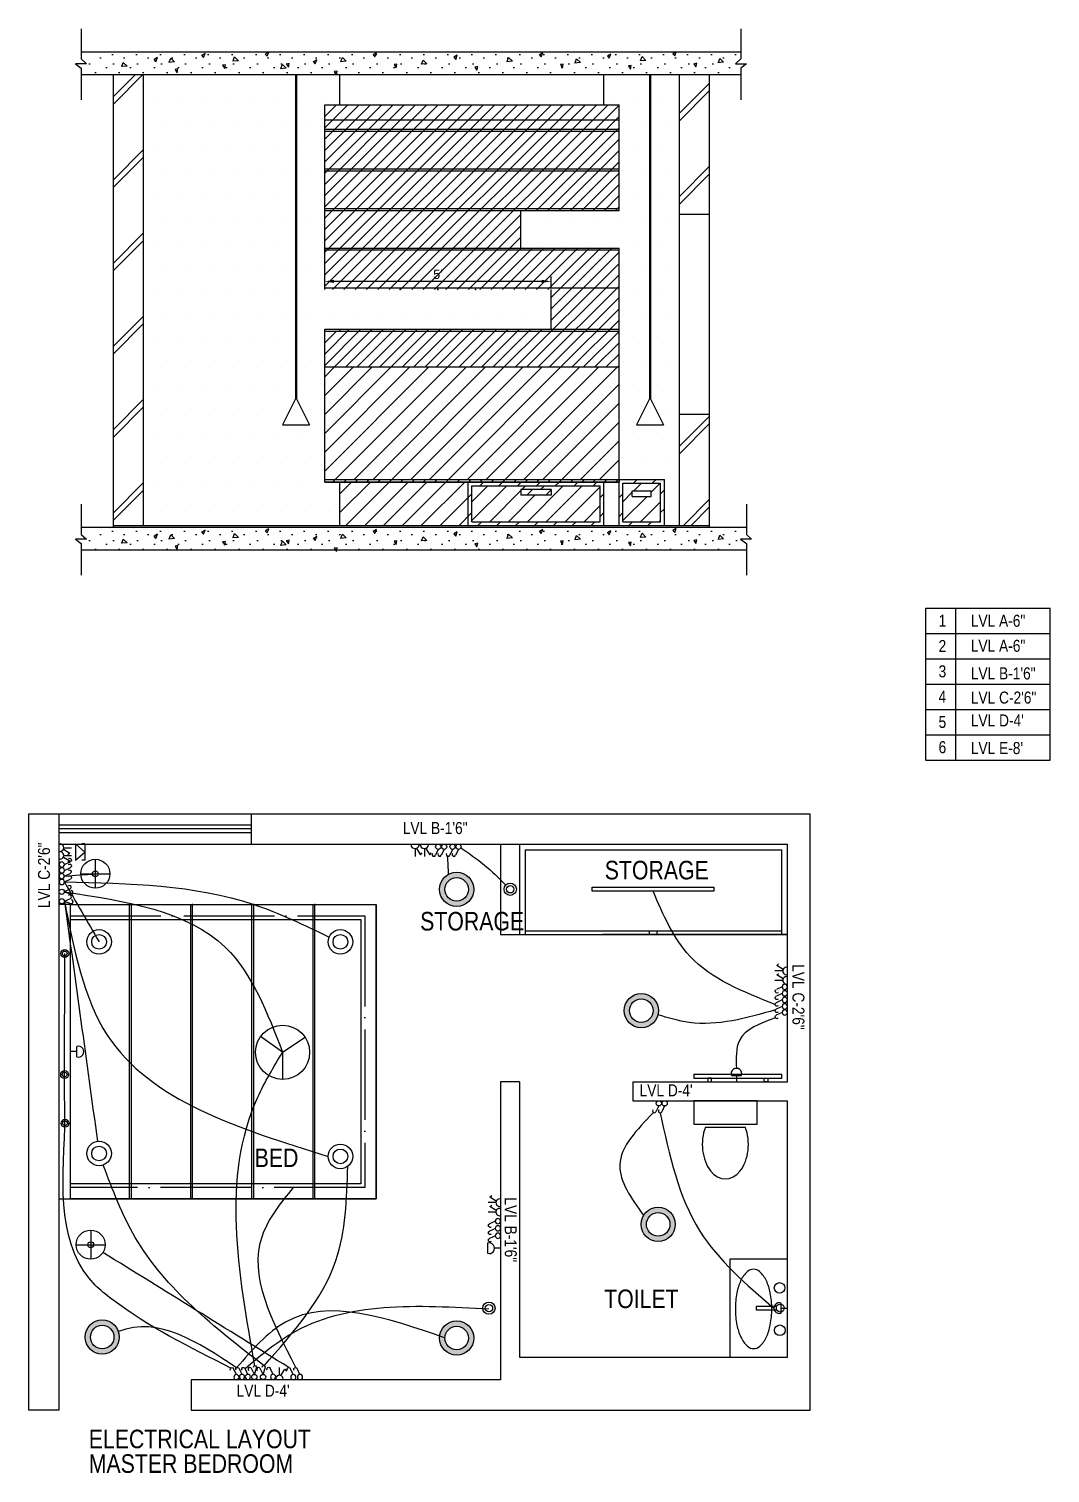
# Model space of a CAD drawing. Header units: millimetres. Extents: x 1533 to 2464, y 646 to 1254.
# Drawn here: x 1533.5 to 1804.1, y 870.8 to 1253.5 of the extents above; entities that cross this region are included whole.
import ezdxf

# ---------------------------------------------------------------- set-up
doc = ezdxf.new("R2010")
doc.units = ezdxf.units.MM
doc.linetypes.add('ACAD_ISO04W100', pattern=[30, 24, -3, 0, -3])
doc.layers.add('TOIL', color=2, linetype='Continuous')
doc.layers.add('TOILET', color=4, linetype='Continuous')
doc.layers.add('TXT', color=7, linetype='Continuous', lineweight=25)
doc.styles.add('stylus BT', font='swissc.ttf')
doc.dimstyles.new('ISO-25', dxfattribs={"dimtxt": 2.5, "dimasz": 2.5, "dimexe": 1.25, "dimexo": 0.625, "dimtad": 1, "dimlunit": 4, "dimtxsty": 'Standard', "dimcen": 2.5, "dimadec": 0, "dimazin": 0, "dimtfac": 1, "dimtmove": 0, "dimatfit": 3, "dimfxl": 1, "dimarcsym": 0})
pattern_1 = [(45, (-1198.6028, 885.868), (-1.5, 1.5), [])]

# ---------------------------------------------------------------- blocks, each defined once
blk = doc.blocks.new('light 1')
at = {"color": 253}
for p, q in [((3176.1, 893.52), (3176.1, 881.61)), ((3170.15, 887.57), (3182.06, 887.57))]:
    blk.add_line(p, q, dxfattribs=at)
at = {"color": 253, "linetype": 'ByBlock'}
blk.add_circle((3176.1, 887.57), 5.96, dxfattribs=at)
at = {"color": 253}
blk.add_circle((3176.1, 887.57), 1.19, dxfattribs=at)
blk = doc.blocks.new('one way switch')
blk.add_line((2262.8, 758.3), (2265.5, 763.9))
blk.add_circle((2262.8, 755.8), 2.52)
blk.add_arc((2267.1, 763.3), 1.72, 319.1207, 156.9604)
blk = doc.blocks.new('DDDDDDDD')
for p, q in [((2281.8, 766), (2297.2, 766.1)), ((2289.6, 766), (2281.8, 757.2)), ((2281.8, 766), (2281.8, 763.4)), ((2297.5, 757.2), (2289.6, 766)), ((2297.2, 766.1), (2297.2, 763.4)), ((2281.8, 757.2), (2297.5, 757.2))]:
    blk.add_line(p, q)
blk = doc.blocks.new('wall mounted light')
for p, q in [((2265.4, 756.8), (2275.2, 756.8)), ((2270.3, 756.8), (2270.3, 750.8))]:
    blk.add_line(p, q)
blk.add_arc((2270.3, 758.5), 5.2, 341.1033, 198.8967)
blk = doc.blocks.new('2 way switch')
for q in [(2252.4, 765), (2257.2, 765.2)]:
    blk.add_line((2255.1, 759.3), q)
blk.add_circle((2255.1, 756.8), 2.52)
for centre, start, end in [((2250.8, 764.3), 23.0396, 220.8793), ((2255.6, 765.9), 337.776, 175.6158)]:
    blk.add_arc(centre, 1.72, start, end)
blk = doc.blocks.new('5A plug')
for p, q in [((2033.84, 883.15), (2033.84, 885.2)), ((2034.25, 883.06), (2035.29, 884.74)), ((2035.29, 884.74), (2035.7, 884.25))]:
    blk.add_line(p, q)
blk.add_arc((2033.84, 882.16), 0.989, 345.1822, 194.8178)
blk = doc.blocks.new('tv socket')
for p, q in [((2092.85, 922.76), (2092.85, 920.05)), ((2092.85, 922.76), (2092.85, 920.05)), ((2096.42, 921.41), (2094.75, 921.41))]:
    blk.add_line(p, q)
blk.add_arc((2093.32, 921.41), 1.43, 251.1033, 108.8967)
blk.add_arc((2093.32, 921.41), 1.43, 251.1033, 108.8967)
blk = doc.blocks.new('洗手盆-3')
at = {"layer": 'TOIL'}
for p, q in [((0, 290.6), (0, 0)), ((495, 290.6), (0, 290.6)), ((238.5, 236.8), (238.5, 132.5)), ((256.5, 132.5), (256.5, 237)), ((495, 0), (495, 290.6)), ((238.5, 132.5), (256.5, 132.5)), ((0, 0), (495, 0))]:
    blk.add_line(p, q, dxfattribs=at)
for centre, radius in [((145.3, 251.2), 26.7), ((247.3, 254.7), 19.9), ((359.1, 252.1), 26.8)]:
    blk.add_circle(centre, radius, dxfattribs=at)
for centre, radius, start, end in [((96.9, 119.7), 45.6, 138.07064, 180.12236), ((170.2, 53.9), 144.1, 114.78678, 138.07064), ((219.4, -52.7), 261.5, 100.89169, 114.78678), ((252.1, -222.6), 434.5, 90.12236, 100.89169), ((252.1, -222.6), 434.5, 79.35304, 90.12236), ((284.1, -52.6), 261.5, 65.45795, 79.35304), ((332.8, 54.3), 144.1, 42.17409, 65.45795), ((405.9, 120.4), 45.6, 0.12236, 42.17409), ((96.9, 119.7), 45.6, 180.12236, 222.17409), ((169.9, 185.9), 144.1, 222.17409, 245.45795), ((332.6, 186.2), 144.1, 294.78678, 318.07064), ((405.9, 120.4), 45.6, 318.07064, 0.12236), ((218.7, 292.7), 261.5, 245.45795, 259.35304), ((250.6, 462.7), 434.5, 259.35304, 270.12236), ((250.6, 462.7), 434.5, 270.12236, 280.89169), ((283.3, 292.9), 261.5, 280.89169, 294.78678)]:
    blk.add_arc(centre, radius, start, end, dxfattribs=at)
at = {"layer": 'TOIL', "flags": 9}
for tag in ['XSIZE', 'YSIZE']:
    blk.add_attdef(tag, (0, 0), '', height=0.5, dxfattribs=at)
blk = doc.blocks.new('坐厕')
at = {"layer": 'TOIL', "color": 252}
for p, q in [((550, 0), (0, 0)), ((0, 0), (0, -200)), ((550, -200), (550, 0)), ((0, -200), (550, -200)), ((102, -227), (448, -227))]:
    blk.add_line(p, q, dxfattribs=at)
blk.add_ellipse((275, -377), major_axis=(0, 300), ratio=0.666667, start_param=1.047198, end_param=5.235988, dxfattribs=at)
blk = doc.blocks.new('*D53')
at = {"color": 0, "lineweight": -2}
for p, q in [((1611.86, 1185.06), (1611.86, 1187.87)), ((1669.36, 1186.62), (1614.36, 1186.62)), ((1671.86, 1185.06), (1671.86, 1187.87))]:
    blk.add_line(p, q, dxfattribs=at)
at = {"color": 0}
for points in [[(1614.36, 1187.04), (1614.36, 1186.2), (1611.86, 1186.62)], [(1669.36, 1187.04), (1669.36, 1186.2), (1671.86, 1186.62)]]:
    blk.add_solid(points, dxfattribs=at)
at = {"layer": 'Defpoints', "color": 0}
for p in [(1611.86, 1186.62), (1611.86, 1184.43), (1671.86, 1184.43)]:
    blk.add_point(p, dxfattribs=at)
at = {"color": 0, "insert": (1641.86, 1188.49), "char_height": 2.5, "attachment_point": 5}
blk.add_mtext("5'", dxfattribs=at)

msp = doc.modelspace()

# ---------------------------------------------------------------- hatches: boundary and pattern name
h = msp.add_hatch()
h.set_pattern_fill('DOTS', color=256, scale=4, style=0)
h.set_pattern_definition([(0, (-768.4806, 891.143), (3.175, 6.35), [0, -6.35])])
h.paths.add_polyline_path([(1722.095, 1246.709), (1722.095, 1252.709), (1549.438, 1252.709), (1549.438, 1246.709)])
h = msp.add_hatch()
h.set_pattern_fill('DOTS', color=256, scale=4, style=0)
h.set_pattern_definition([(0, (-771.692, 890.274), (3.175, 6.35), [0, -6.35])])
h.paths.add_polyline_path([(1722.095, 1245.84), (1722.095, 1251.84), (1549.438, 1251.84), (1549.438, 1245.84)])
h = msp.add_hatch()
h.set_pattern_fill('DOTS', color=256, scale=4, style=0)
h.set_pattern_definition([(0, (-768.1795, 888.6704), (3.175, 6.35), [0, -6.35])])
h.paths.add_polyline_path([(1722.095, 1245.555), (1722.095, 1250.237), (1549.438, 1250.237), (1549.438, 1245.555), (1550.798, 1244.293), (1547.876, 1244.293), (1547.952, 1244.237), (1723.581, 1244.237), (1723.657, 1244.293), (1720.735, 1244.293)])
h = msp.add_hatch()
h.set_pattern_fill('DOTS', color=256, scale=4, style=0)
h.set_pattern_definition([(0, (-770.053, 887.735), (3.175, 6.35), [0, -6.35])])
h.paths.add_polyline_path([(1722.095, 1245.555), (1722.095, 1249.301), (1549.438, 1249.301), (1549.438, 1245.555), (1550.798, 1244.293), (1547.876, 1244.293), (1549.227, 1243.301), (1722.306, 1243.301), (1723.657, 1244.293), (1720.735, 1244.293)])
h = msp.add_hatch()
h.set_pattern_fill('DOTS', color=256, scale=4, style=0)
h.set_pattern_definition([(0, (-760.318, 886.3985), (3.175, 6.35), [0, -6.35])])
h.paths.add_polyline_path([(1722.095, 1245.555), (1722.095, 1247.965), (1549.438, 1247.965), (1549.438, 1246.085), (1550.798, 1244.823), (1547.876, 1244.823), (1549.438, 1243.677), (1549.438, 1241.965), (1722.095, 1241.965), (1722.095, 1243.146), (1723.657, 1244.293), (1720.735, 1244.293)])
h = msp.add_hatch()
h.set_pattern_fill('JIS_WOOD', color=256, scale=3, style=0)
h.set_pattern_definition(pattern_1)
h.paths.add_polyline_path([(1689.864, 1173.434), (1611.864, 1173.434), (1611.864, 1163.934), (1689.864, 1163.934)])
h.paths.add_polyline_path([(1689.864, 1173.934), (1615.864, 1173.934), (1615.864, 1173.434), (1689.864, 1173.434)])
h.paths.add_polyline_path([(1689.864, 1184.434), (1671.864, 1184.434), (1671.864, 1173.934), (1689.864, 1173.934)])
h.paths.add_polyline_path([(1689.864, 1184.934), (1611.864, 1184.934), (1611.864, 1184.434), (1689.864, 1184.434)])
h.paths.add_polyline_path([(1689.864, 1194.934), (1611.864, 1194.934), (1611.864, 1184.934), (1689.864, 1184.934)])
h.paths.add_polyline_path([(1689.864, 1195.434), (1611.864, 1195.434), (1611.864, 1194.934), (1689.864, 1194.934)])
h.paths.add_polyline_path([(1663.864, 1205.434), (1611.864, 1205.434), (1611.864, 1195.434), (1663.864, 1195.434)])
h.paths.add_polyline_path([(1689.864, 1205.934), (1611.864, 1205.934), (1611.864, 1205.434), (1689.864, 1205.434)])
h.paths.add_polyline_path([(1689.864, 1215.934), (1611.864, 1215.934), (1611.864, 1205.934), (1689.864, 1205.934)])
h.paths.add_polyline_path([(1689.864, 1216.434), (1611.864, 1216.434), (1611.864, 1215.934), (1689.864, 1215.934)])
h.paths.add_polyline_path([(1689.864, 1226.434), (1611.864, 1226.434), (1611.864, 1216.434), (1689.864, 1216.434)])
h.paths.add_polyline_path([(1689.864, 1226.934), (1611.864, 1226.934), (1611.864, 1226.434), (1689.864, 1226.434)])
h.paths.add_polyline_path([(1689.864, 1229.434), (1611.864, 1229.434), (1611.864, 1226.934), (1689.864, 1226.934)])
h.paths.add_polyline_path([(1689.864, 1233.434), (1611.864, 1233.434), (1611.864, 1229.434), (1689.864, 1229.434)])
h = msp.add_hatch()
h.set_pattern_fill('JIS_WOOD', color=256, scale=5, style=0)
h.set_pattern_definition([(45, (-1198.6028, 885.868), (-2.5, 2.5), [])])
h.paths.add_polyline_path([(1689.864, 1134.134), (1689.864, 1163.934), (1611.864, 1163.934), (1611.864, 1134.134)])
h.paths.add_polyline_path([(1649.864, 1121.934), (1649.864, 1133.434), (1615.864, 1133.434), (1615.864, 1121.934)])
h.paths.add_polyline_path([(1684.864, 1122.934), (1684.864, 1132.434), (1650.864, 1132.434), (1650.864, 1122.934)], flags=16)
h.paths.add_polyline_path([(1663.864, 1129.934), (1663.864, 1131.434), (1671.864, 1131.434), (1671.864, 1129.934)], flags=0)
h.paths.add_polyline_path([(1685.864, 1133.434), (1649.864, 1133.434), (1649.864, 1121.934), (1685.864, 1121.934)])
h.paths.add_polyline_path([(1690.864, 1133.134), (1700.864, 1133.134), (1700.864, 1122.934), (1690.864, 1122.934)], flags=16)
h.paths.add_polyline_path([(1701.864, 1134.134), (1689.864, 1134.134), (1689.864, 1121.934), (1701.864, 1121.934)])
h = msp.add_hatch()
h.set_pattern_fill('JIS_WOOD', color=256, scale=3, style=0)
h.set_pattern_definition(pattern_1)
h.paths.add_polyline_path([(1689.864, 1133.434), (1689.864, 1134.134), (1611.864, 1134.134), (1611.864, 1133.434)])
h = msp.add_hatch()
h.set_pattern_fill('JIS_WOOD', color=256, scale=5, style=0)
h.set_pattern_definition([(45, (-1198.6028, 2183.7433), (-2.5, 2.5), [])])
h.paths.add_polyline_path([(1684.864, 1122.934), (1684.864, 1132.434), (1650.864, 1132.434), (1650.864, 1122.934)])
h.paths.add_polyline_path([(1663.864, 1129.934), (1663.864, 1131.434), (1671.864, 1131.434), (1671.864, 1129.934)], flags=16)
h.paths.add_polyline_path([(1690.864, 1122.934), (1700.864, 1122.934), (1700.864, 1133.134), (1690.864, 1133.134)])
h.paths.add_polyline_path([(1693.364, 1129.634), (1693.364, 1131.134), (1698.364, 1131.134), (1698.364, 1129.634)], flags=16)
h = msp.add_hatch()
h.set_pattern_fill('DOTS', color=256, scale=4, style=0)
h.set_pattern_definition([(0, (-768.4806, 764.814), (3.175, 6.35), [0, -6.35])])
h.paths.add_polyline_path([(1722.095, 1120.38), (1722.095, 1126.38), (1549.438, 1126.38), (1549.438, 1120.38)])
h = msp.add_hatch()
h.set_pattern_fill('DOTS', color=256, scale=4, style=0)
h.set_pattern_definition([(0, (-771.692, 763.945), (3.175, 6.35), [0, -6.35])])
h.paths.add_polyline_path([(1722.095, 1119.511), (1722.095, 1125.511), (1549.438, 1125.511), (1549.438, 1119.511)])
h = msp.add_hatch()
h.set_pattern_fill('DOTS', color=256, scale=4, style=0)
h.set_pattern_definition([(0, (-768.1795, 762.3415), (3.175, 6.35), [0, -6.35])])
h.paths.add_polyline_path([(1722.095, 1119.226), (1722.095, 1123.908), (1549.438, 1123.908), (1549.438, 1119.226), (1550.798, 1117.964), (1547.876, 1117.964), (1547.952, 1117.908), (1723.581, 1117.908), (1723.657, 1117.964), (1720.735, 1117.964)])
h = msp.add_hatch()
h.set_pattern_fill('DOTS', color=256, scale=4, style=0)
h.set_pattern_definition([(0, (-770.053, 761.406), (3.175, 6.35), [0, -6.35])])
h.paths.add_polyline_path([(1722.095, 1119.226), (1722.095, 1122.972), (1549.438, 1122.972), (1549.438, 1119.226), (1550.798, 1117.964), (1547.876, 1117.964), (1549.227, 1116.972), (1722.306, 1116.972), (1723.657, 1117.964), (1720.735, 1117.964)])
h = msp.add_hatch()
h.set_pattern_fill('DOTS', color=256, scale=4, style=0)
h.set_pattern_definition([(0, (-760.318, 760.0696), (3.175, 6.35), [0, -6.35])])
h.paths.add_polyline_path([(1722.095, 1119.226), (1722.095, 1121.636), (1549.438, 1121.636), (1549.438, 1119.757), (1550.798, 1118.494), (1547.876, 1118.494), (1549.438, 1117.348), (1549.438, 1115.636), (1722.095, 1115.636), (1722.095, 1116.817), (1723.657, 1117.964), (1720.735, 1117.964)])
at = {"linetype": 'ByBlock'}
h = msp.add_hatch(color=253, dxfattribs=at)
h.paths.add_polyline_path([(1642.299, 1025.486, 1), (1651.365, 1025.486, 1)])
h.paths.add_polyline_path([(1649.95, 1025.486, -1), (1643.713, 1025.486, -1)], flags=16)
h = msp.add_hatch(color=253, dxfattribs=at)
h.paths.add_polyline_path([(1691.221, 993.355, 1), (1700.286, 993.355, 1)])
h.paths.add_polyline_path([(1698.872, 993.355, -1), (1692.635, 993.355, -1)], flags=16)
h = msp.add_hatch(color=253, dxfattribs=at)
h.paths.add_polyline_path([(1695.699, 936.691, 1), (1704.765, 936.691, 1)])
h.paths.add_polyline_path([(1703.351, 936.691, -1), (1697.114, 936.691, -1)], flags=16)
h = msp.add_hatch(color=253, dxfattribs=at)
h.paths.add_polyline_path([(1548.37, 906.829, 1), (1557.436, 906.829, 1)])
h.paths.add_polyline_path([(1556.022, 906.829, -1), (1549.785, 906.829, -1)], flags=16)
h = msp.add_hatch(color=253, dxfattribs=at)
h.paths.add_polyline_path([(1642.299, 906.581, 1), (1651.365, 906.581, 1)])
h.paths.add_polyline_path([(1649.95, 906.581, -1), (1643.713, 906.581, -1)], flags=16)

# ---------------------------------------------------------------- linework, layer by layer
for p, q in [((1547.351, 1253.533), (1547.351, 1245.555)), ((1722.095, 1253.533), (1722.095, 1245.555)), ((1548.711, 1244.293), (1545.789, 1244.293)), ((1545.789, 1244.293), (1547.351, 1243.146)), ((1547.351, 1247.434), (1722.095, 1247.434)), ((1547.351, 1245.555), (1548.711, 1244.293)), ((1558.085, 1243.574), (1558.486, 1244.655)), ((1558.486, 1244.655), (1559.488, 1243.654)), ((1566.625, 1245.408), (1567.134, 1244.811)), ((1567.555, 1245.917), (1566.647, 1245.386)), ((1567.134, 1244.811), (1567.555, 1245.917)), ((1572.087, 1244.784), (1570.563, 1244.664)), ((1570.684, 1244.704), (1571.084, 1245.785)), ((1571.084, 1245.785), (1572.087, 1244.784)), ((1579.223, 1246.539), (1579.733, 1245.942)), ((1580.153, 1247.047), (1579.246, 1246.517)), ((1579.733, 1245.942), (1580.153, 1247.047)), ((1585.567, 1244.038), (1584.797, 1243.884)), ((1585.366, 1243.055), (1585.567, 1244.038)), ((1588.98, 1245.108), (1587.456, 1244.988)), ((1587.576, 1245.028), (1587.977, 1246.109)), ((1587.977, 1246.109), (1588.98, 1245.108)), ((1596.116, 1246.862), (1596.625, 1246.265)), ((1597.046, 1247.371), (1596.138, 1246.84)), ((1596.625, 1246.265), (1597.046, 1247.371)), ((1600.266, 1243.025), (1600.667, 1244.106)), ((1600.667, 1244.106), (1601.669, 1243.105)), ((1602.46, 1244.362), (1601.69, 1244.208)), ((1601.696, 1244.204), (1602.259, 1243.378)), ((1602.259, 1243.378), (1602.46, 1244.362)), ((1608.806, 1244.86), (1609.315, 1244.263)), ((1609.736, 1245.368), (1608.828, 1244.838)), ((1609.315, 1244.263), (1609.736, 1245.368)), ((1617.538, 1244.961), (1616.014, 1244.841)), ((1616.135, 1244.881), (1616.536, 1245.962)), ((1616.536, 1245.962), (1617.538, 1244.961)), ((1624.674, 1246.716), (1625.184, 1246.119)), ((1625.604, 1247.224), (1624.697, 1246.694)), ((1625.184, 1246.119), (1625.604, 1247.224)), ((1631.018, 1244.215), (1630.248, 1244.062)), ((1630.255, 1244.058), (1630.817, 1243.232)), ((1630.817, 1243.232), (1631.018, 1244.215)), ((1638.933, 1244.282), (1637.409, 1244.162)), ((1637.53, 1244.202), (1637.931, 1245.283)), ((1637.931, 1245.283), (1638.933, 1244.282)), ((1646.069, 1246.037), (1646.579, 1245.44)), ((1646.999, 1246.545), (1646.092, 1246.015)), ((1646.579, 1245.44), (1646.999, 1246.545)), ((1661.592, 1244.96), (1660.069, 1244.84)), ((1660.189, 1244.88), (1660.59, 1245.961)), ((1660.59, 1245.961), (1661.592, 1244.96)), ((1668.729, 1246.715), (1669.238, 1246.118)), ((1669.659, 1247.223), (1668.751, 1246.693)), ((1669.238, 1246.118), (1669.659, 1247.223)), ((1675.073, 1244.214), (1674.303, 1244.06)), ((1674.309, 1244.057), (1674.872, 1243.231)), ((1674.872, 1243.231), (1675.073, 1244.214)), ((1679.621, 1244.61), (1678.098, 1244.49)), ((1678.218, 1244.53), (1678.619, 1245.611)), ((1678.619, 1245.611), (1679.621, 1244.61)), ((1686.758, 1246.364), (1687.267, 1245.767)), ((1687.688, 1246.873), (1686.78, 1246.342)), ((1687.267, 1245.767), (1687.688, 1246.873)), ((1696.959, 1245.198), (1695.436, 1245.078)), ((1695.556, 1245.118), (1695.957, 1246.199)), ((1695.957, 1246.199), (1696.959, 1245.198)), ((1704.096, 1246.953), (1704.605, 1246.356)), ((1705.026, 1247.461), (1704.118, 1246.931)), ((1704.605, 1246.356), (1705.026, 1247.461)), ((1710.44, 1244.452), (1709.669, 1244.298)), ((1709.676, 1244.295), (1710.239, 1243.469)), ((1710.239, 1243.469), (1710.44, 1244.452)), ((1717.58, 1244.694), (1716.056, 1244.574)), ((1716.177, 1244.614), (1716.578, 1245.695)), ((1716.578, 1245.695), (1717.58, 1244.694)), ((1722.095, 1245.555), (1720.735, 1244.293)), ((1720.735, 1244.293), (1723.657, 1244.293)), ((1723.657, 1244.293), (1722.095, 1243.146)), ((1547.351, 1243.146), (1547.351, 1234.765)), ((1547.351, 1241.434), (1722.095, 1241.434)), ((1555.864, 1235.606), (1561.692, 1241.434)), ((1555.864, 1233.606), (1563.692, 1241.434)), ((1555.864, 1121.434), (1555.864, 1241.434)), ((1559.488, 1243.654), (1557.965, 1243.534)), ((1563.864, 1121.934), (1563.864, 1241.434)), ((1572.969, 1242.908), (1572.198, 1242.754)), ((1572.205, 1242.751), (1572.768, 1241.925)), ((1572.768, 1241.925), (1572.969, 1242.908)), ((1584.804, 1243.881), (1585.366, 1243.055)), ((1601.669, 1243.105), (1600.146, 1242.985)), ((1604.154, 1241.434), (1604.154, 1155.46)), ((1604.354, 1241.434), (1604.354, 1155.46)), ((1615.149, 1242.359), (1614.379, 1242.205)), ((1614.386, 1242.202), (1614.949, 1241.376)), ((1614.949, 1241.376), (1615.149, 1242.359)), ((1615.864, 1233.434), (1615.864, 1241.434)), ((1652.413, 1243.536), (1651.643, 1243.382)), ((1651.65, 1243.379), (1652.212, 1242.553)), ((1652.212, 1242.553), (1652.413, 1243.536)), ((1685.864, 1233.434), (1685.864, 1241.434)), ((1693.101, 1243.864), (1692.331, 1243.71)), ((1692.338, 1243.707), (1692.901, 1242.881)), ((1692.901, 1242.881), (1693.101, 1243.864)), ((1697.965, 1241.434), (1697.965, 1155.46)), ((1698.165, 1241.434), (1698.165, 1155.46)), ((1705.864, 1121.934), (1705.864, 1241.434)), ((1713.864, 1121.434), (1713.864, 1241.434)), ((1722.095, 1243.146), (1722.095, 1234.765)), ((1705.864, 1231.174), (1713.864, 1239.174)), ((1705.864, 1229.174), (1713.864, 1237.174)), ((1566.822, 1235.118), (1566.822, 1235.118)), ((1573.172, 1235.118), (1573.172, 1235.118)), ((1579.522, 1235.118), (1579.522, 1235.118)), ((1585.872, 1235.118), (1585.872, 1235.118)), ((1592.222, 1235.118), (1592.222, 1235.118)), ((1598.572, 1235.118), (1598.572, 1235.118)), ((1604.922, 1235.118), (1604.922, 1235.118)), ((1611.272, 1235.118), (1611.272, 1235.118)), ((1611.864, 1184.434), (1611.864, 1233.434)), ((1611.864, 1233.434), (1689.864, 1233.434)), ((1687.472, 1235.118), (1687.472, 1235.118)), ((1689.864, 1205.434), (1689.864, 1233.434)), ((1693.822, 1235.118), (1693.822, 1235.118)), ((1700.172, 1235.118), (1700.172, 1235.118)), ((1569.997, 1228.768), (1569.997, 1228.768)), ((1576.347, 1228.768), (1576.347, 1228.768)), ((1582.697, 1228.768), (1582.697, 1228.768)), ((1589.047, 1228.768), (1589.047, 1228.768)), ((1595.397, 1228.768), (1595.397, 1228.768)), ((1601.747, 1228.768), (1601.747, 1228.768)), ((1608.097, 1228.768), (1608.097, 1228.768)), ((1611.864, 1229.434), (1689.864, 1229.434)), ((1690.647, 1228.768), (1690.647, 1228.768)), ((1696.997, 1228.768), (1696.997, 1228.768)), ((1703.347, 1228.768), (1703.347, 1228.768)), ((1611.864, 1226.934), (1689.864, 1226.934)), ((1611.864, 1226.434), (1689.864, 1226.434)), ((1555.864, 1213.544), (1563.864, 1221.544)), ((1566.822, 1222.418), (1566.822, 1222.418)), ((1573.172, 1222.418), (1573.172, 1222.418)), ((1579.522, 1222.418), (1579.522, 1222.418)), ((1585.872, 1222.418), (1585.872, 1222.418)), ((1592.222, 1222.418), (1592.222, 1222.418)), ((1598.572, 1222.418), (1598.572, 1222.418)), ((1604.922, 1222.418), (1604.922, 1222.418)), ((1611.272, 1222.418), (1611.272, 1222.418)), ((1693.822, 1222.418), (1693.822, 1222.418)), ((1700.172, 1222.418), (1700.172, 1222.418)), ((1555.864, 1211.544), (1563.864, 1219.544)), ((1569.997, 1216.068), (1569.997, 1216.068)), ((1576.347, 1216.068), (1576.347, 1216.068)), ((1582.697, 1216.068), (1582.697, 1216.068)), ((1589.047, 1216.068), (1589.047, 1216.068)), ((1595.397, 1216.068), (1595.397, 1216.068)), ((1601.747, 1216.068), (1601.747, 1216.068)), ((1608.097, 1216.068), (1608.097, 1216.068)), ((1611.864, 1216.434), (1689.864, 1216.434)), ((1611.864, 1215.934), (1689.864, 1215.934)), ((1690.647, 1216.068), (1690.647, 1216.068)), ((1696.997, 1216.068), (1696.997, 1216.068)), ((1703.347, 1216.068), (1703.347, 1216.068)), ((1705.864, 1209.112), (1713.864, 1217.112)), ((1705.864, 1207.112), (1713.864, 1215.112)), ((1566.822, 1209.718), (1566.822, 1209.718)), ((1573.172, 1209.718), (1573.172, 1209.718)), ((1579.522, 1209.718), (1579.522, 1209.718)), ((1585.872, 1209.718), (1585.872, 1209.718)), ((1592.222, 1209.718), (1592.222, 1209.718)), ((1598.572, 1209.718), (1598.572, 1209.718)), ((1604.922, 1209.718), (1604.922, 1209.718)), ((1611.272, 1209.718), (1611.272, 1209.718)), ((1693.822, 1209.718), (1693.822, 1209.718)), ((1700.172, 1209.718), (1700.172, 1209.718)), ((1611.864, 1205.934), (1689.864, 1205.934)), ((1569.997, 1203.368), (1569.997, 1203.368)), ((1576.347, 1203.368), (1576.347, 1203.368)), ((1582.697, 1203.368), (1582.697, 1203.368)), ((1589.047, 1203.368), (1589.047, 1203.368)), ((1595.397, 1203.368), (1595.397, 1203.368)), ((1601.747, 1203.368), (1601.747, 1203.368)), ((1608.097, 1203.368), (1608.097, 1203.368)), ((1611.864, 1205.434), (1689.864, 1205.434)), ((1663.864, 1195.434), (1663.864, 1205.434)), ((1665.247, 1203.368), (1665.247, 1203.368)), ((1671.597, 1203.368), (1671.597, 1203.368)), ((1677.947, 1203.368), (1677.947, 1203.368)), ((1684.297, 1203.368), (1684.297, 1203.368)), ((1690.647, 1203.368), (1690.647, 1203.368)), ((1696.997, 1203.368), (1696.997, 1203.368)), ((1703.347, 1203.368), (1703.347, 1203.368)), ((1705.864, 1204.434), (1713.864, 1204.434)), ((1555.864, 1191.482), (1563.864, 1199.482)), ((1555.864, 1189.482), (1563.864, 1197.482)), ((1566.822, 1197.018), (1566.822, 1197.018)), ((1573.172, 1197.018), (1573.172, 1197.018)), ((1579.522, 1197.018), (1579.522, 1197.018)), ((1585.872, 1197.018), (1585.872, 1197.018)), ((1592.222, 1197.018), (1592.222, 1197.018)), ((1598.572, 1197.018), (1598.572, 1197.018)), ((1604.922, 1197.018), (1604.922, 1197.018)), ((1611.272, 1197.018), (1611.272, 1197.018)), ((1611.864, 1195.434), (1689.864, 1195.434)), ((1611.864, 1194.934), (1689.864, 1194.934)), ((1668.422, 1197.018), (1668.422, 1197.018)), ((1674.772, 1197.018), (1674.772, 1197.018)), ((1681.122, 1197.018), (1681.122, 1197.018)), ((1687.472, 1197.018), (1687.472, 1197.018)), ((1689.864, 1163.934), (1689.864, 1195.434)), ((1693.822, 1197.018), (1693.822, 1197.018)), ((1700.172, 1197.018), (1700.172, 1197.018)), ((1569.997, 1190.668), (1569.997, 1190.668)), ((1576.347, 1190.668), (1576.347, 1190.668)), ((1582.697, 1190.668), (1582.697, 1190.668)), ((1589.047, 1190.668), (1589.047, 1190.668)), ((1595.397, 1190.668), (1595.397, 1190.668)), ((1601.747, 1190.668), (1601.747, 1190.668)), ((1608.097, 1190.668), (1608.097, 1190.668)), ((1690.647, 1190.668), (1690.647, 1190.668)), ((1696.997, 1190.668), (1696.997, 1190.668)), ((1703.347, 1190.668), (1703.347, 1190.668)), ((1566.822, 1184.318), (1566.822, 1184.318)), ((1573.172, 1184.318), (1573.172, 1184.318)), ((1579.522, 1184.318), (1579.522, 1184.318)), ((1585.872, 1184.318), (1585.872, 1184.318)), ((1592.222, 1184.318), (1592.222, 1184.318)), ((1598.572, 1184.318), (1598.572, 1184.318)), ((1604.922, 1184.318), (1604.922, 1184.318)), ((1611.272, 1184.318), (1611.272, 1184.318)), ((1611.864, 1184.934), (1689.864, 1184.934)), ((1617.622, 1184.318), (1617.622, 1184.318)), ((1623.972, 1184.318), (1623.972, 1184.318)), ((1630.322, 1184.318), (1630.322, 1184.318)), ((1636.672, 1184.318), (1636.672, 1184.318)), ((1643.022, 1184.318), (1643.022, 1184.318)), ((1649.372, 1184.318), (1649.372, 1184.318)), ((1655.722, 1184.318), (1655.722, 1184.318)), ((1662.072, 1184.318), (1662.072, 1184.318)), ((1668.422, 1184.318), (1668.422, 1184.318)), ((1671.864, 1173.934), (1671.864, 1184.434)), ((1693.822, 1184.318), (1693.822, 1184.318)), ((1700.172, 1184.318), (1700.172, 1184.318)), ((1555.864, 1169.421), (1563.864, 1177.421)), ((1555.864, 1167.421), (1563.864, 1175.421)), ((1569.997, 1177.968), (1569.997, 1177.968)), ((1576.347, 1177.968), (1576.347, 1177.968)), ((1582.697, 1177.968), (1582.697, 1177.968)), ((1589.047, 1177.968), (1589.047, 1177.968)), ((1595.397, 1177.968), (1595.397, 1177.968)), ((1601.747, 1177.968), (1601.747, 1177.968)), ((1608.097, 1177.968), (1608.097, 1177.968)), ((1614.447, 1177.968), (1614.447, 1177.968)), ((1620.797, 1177.968), (1620.797, 1177.968)), ((1627.147, 1177.968), (1627.147, 1177.968)), ((1633.497, 1177.968), (1633.497, 1177.968)), ((1639.847, 1177.968), (1639.847, 1177.968)), ((1646.197, 1177.968), (1646.197, 1177.968)), ((1652.547, 1177.968), (1652.547, 1177.968)), ((1658.897, 1177.968), (1658.897, 1177.968)), ((1665.247, 1177.968), (1665.247, 1177.968)), ((1671.597, 1177.968), (1671.597, 1177.968)), ((1690.647, 1177.968), (1690.647, 1177.968)), ((1696.997, 1177.968), (1696.997, 1177.968)), ((1703.347, 1177.968), (1703.347, 1177.968)), ((1566.822, 1171.618), (1566.822, 1171.618)), ((1573.172, 1171.618), (1573.172, 1171.618)), ((1579.522, 1171.618), (1579.522, 1171.618)), ((1585.872, 1171.618), (1585.872, 1171.618)), ((1592.222, 1171.618), (1592.222, 1171.618)), ((1598.572, 1171.618), (1598.572, 1171.618)), ((1604.922, 1171.618), (1604.922, 1171.618)), ((1611.272, 1171.618), (1611.272, 1171.618)), ((1611.864, 1163.934), (1611.864, 1173.934)), ((1611.864, 1173.934), (1689.864, 1173.934)), ((1611.864, 1173.434), (1689.864, 1173.434)), ((1615.864, 1173.434), (1615.864, 1173.934)), ((1693.822, 1171.618), (1693.822, 1171.618)), ((1700.172, 1171.618), (1700.172, 1171.618)), ((1569.997, 1165.268), (1569.997, 1165.268)), ((1576.347, 1165.268), (1576.347, 1165.268)), ((1582.697, 1165.268), (1582.697, 1165.268)), ((1589.047, 1165.268), (1589.047, 1165.268)), ((1595.397, 1165.268), (1595.397, 1165.268)), ((1601.747, 1165.268), (1601.747, 1165.268)), ((1608.097, 1165.268), (1608.097, 1165.268)), ((1611.864, 1163.934), (1689.864, 1163.934)), ((1611.864, 1134.134), (1611.864, 1163.934)), ((1689.864, 1134.134), (1689.864, 1163.934)), ((1690.647, 1165.268), (1690.647, 1165.268)), ((1696.997, 1165.268), (1696.997, 1165.268)), ((1703.347, 1165.268), (1703.347, 1165.268)), ((1566.822, 1158.918), (1566.822, 1158.918)), ((1573.172, 1158.918), (1573.172, 1158.918)), ((1579.522, 1158.918), (1579.522, 1158.918)), ((1585.872, 1158.918), (1585.872, 1158.918)), ((1592.222, 1158.918), (1592.222, 1158.918)), ((1598.572, 1158.918), (1598.572, 1158.918)), ((1604.922, 1158.918), (1604.922, 1158.918)), ((1611.272, 1158.918), (1611.272, 1158.918)), ((1693.822, 1158.918), (1693.822, 1158.918)), ((1700.172, 1158.918), (1700.172, 1158.918)), ((1555.864, 1147.359), (1563.864, 1155.359)), ((1555.864, 1145.359), (1563.864, 1153.359)), ((1569.997, 1152.568), (1569.997, 1152.568)), ((1576.347, 1152.568), (1576.347, 1152.568)), ((1582.697, 1152.568), (1582.697, 1152.568)), ((1589.047, 1152.568), (1589.047, 1152.568)), ((1595.397, 1152.568), (1595.397, 1152.568)), ((1604.154, 1155.46), (1600.711, 1148.613)), ((1601.747, 1152.568), (1601.747, 1152.568)), ((1604.354, 1155.46), (1607.798, 1148.613)), ((1608.097, 1152.568), (1608.097, 1152.568)), ((1690.647, 1152.568), (1690.647, 1152.568)), ((1697.965, 1155.46), (1694.522, 1148.613)), ((1698.165, 1155.46), (1701.609, 1148.613)), ((1703.347, 1152.568), (1703.347, 1152.568)), ((1600.711, 1148.613), (1607.798, 1148.613)), ((1694.522, 1148.613), (1701.609, 1148.613)), ((1705.864, 1151.434), (1713.864, 1151.434)), ((1705.864, 1142.927), (1713.864, 1150.927)), ((1705.864, 1140.927), (1713.864, 1148.927)), ((1566.822, 1146.218), (1566.822, 1146.218)), ((1573.172, 1146.218), (1573.172, 1146.218)), ((1579.522, 1146.218), (1579.522, 1146.218)), ((1585.872, 1146.218), (1585.872, 1146.218)), ((1592.222, 1146.218), (1592.222, 1146.218)), ((1598.572, 1146.218), (1598.572, 1146.218)), ((1604.922, 1146.218), (1604.922, 1146.218)), ((1611.272, 1146.218), (1611.272, 1146.218)), ((1693.822, 1146.218), (1693.822, 1146.218)), ((1700.172, 1146.218), (1700.172, 1146.218)), ((1569.997, 1139.868), (1569.997, 1139.868)), ((1576.347, 1139.868), (1576.347, 1139.868)), ((1582.697, 1139.868), (1582.697, 1139.868)), ((1589.047, 1139.868), (1589.047, 1139.868)), ((1595.397, 1139.868), (1595.397, 1139.868)), ((1601.747, 1139.868), (1601.747, 1139.868)), ((1608.097, 1139.868), (1608.097, 1139.868)), ((1690.647, 1139.868), (1690.647, 1139.868)), ((1696.997, 1139.868), (1696.997, 1139.868)), ((1703.347, 1139.868), (1703.347, 1139.868)), ((1555.864, 1125.297), (1563.864, 1133.297)), ((1566.822, 1133.518), (1566.822, 1133.518)), ((1573.172, 1133.518), (1573.172, 1133.518)), ((1579.522, 1133.518), (1579.522, 1133.518)), ((1585.872, 1133.518), (1585.872, 1133.518)), ((1592.222, 1133.518), (1592.222, 1133.518)), ((1598.572, 1133.518), (1598.572, 1133.518)), ((1604.922, 1133.518), (1604.922, 1133.518)), ((1611.272, 1133.518), (1611.272, 1133.518)), ((1611.864, 1133.434), (1611.864, 1134.134)), ((1611.864, 1134.134), (1701.864, 1134.134)), ((1611.864, 1133.434), (1689.864, 1133.434)), ((1615.864, 1121.934), (1615.864, 1133.434)), ((1649.864, 1121.934), (1649.864, 1133.434)), ((1685.864, 1121.934), (1685.864, 1133.434)), ((1689.864, 1121.934), (1689.864, 1134.134)), ((1690.864, 1122.934), (1690.864, 1133.134)), ((1690.864, 1133.134), (1700.864, 1133.134)), ((1700.864, 1122.934), (1700.864, 1133.134)), ((1701.864, 1121.934), (1701.864, 1134.134)), ((1555.864, 1123.297), (1563.864, 1131.297)), ((1650.864, 1122.934), (1650.864, 1132.434)), ((1650.864, 1132.434), (1684.864, 1132.434)), ((1671.864, 1131.434), (1663.864, 1131.434)), ((1663.864, 1131.434), (1663.864, 1129.934)), ((1671.864, 1129.934), (1663.864, 1129.934)), ((1671.864, 1131.434), (1671.864, 1129.934)), ((1684.864, 1122.934), (1684.864, 1132.434)), ((1693.364, 1131.134), (1698.364, 1131.134)), ((1693.364, 1129.634), (1693.364, 1131.134)), ((1693.364, 1129.634), (1698.364, 1129.634)), ((1698.364, 1129.634), (1698.364, 1131.134)), ((1547.351, 1127.533), (1547.351, 1119.555)), ((1569.997, 1127.168), (1569.997, 1127.168)), ((1576.347, 1127.168), (1576.347, 1127.168)), ((1582.697, 1127.168), (1582.697, 1127.168)), ((1589.047, 1127.168), (1589.047, 1127.168)), ((1595.397, 1127.168), (1595.397, 1127.168)), ((1601.747, 1127.168), (1601.747, 1127.168)), ((1608.097, 1127.168), (1608.097, 1127.168)), ((1614.447, 1127.168), (1614.447, 1127.168)), ((1703.347, 1127.168), (1703.347, 1127.168)), ((1706.933, 1121.934), (1713.864, 1128.865)), ((1708.933, 1121.934), (1713.864, 1126.865)), ((1723.618, 1127.533), (1723.618, 1119.555)), ((1555.864, 1121.934), (1713.864, 1121.934)), ((1650.864, 1122.934), (1684.864, 1122.934)), ((1690.864, 1122.934), (1700.864, 1122.934)), ((1548.711, 1118.293), (1545.789, 1118.293)), ((1545.789, 1118.293), (1547.351, 1117.146)), ((1547.351, 1121.434), (1723.618, 1121.434)), ((1547.351, 1119.555), (1548.711, 1118.293)), ((1558.085, 1117.245), (1558.486, 1118.326)), ((1558.486, 1118.326), (1559.488, 1117.325)), ((1566.625, 1119.08), (1567.134, 1118.483)), ((1567.555, 1119.588), (1566.647, 1119.057)), ((1567.134, 1118.483), (1567.555, 1119.588)), ((1572.087, 1118.455), (1570.563, 1118.335)), ((1570.684, 1118.375), (1571.084, 1119.456)), ((1571.084, 1119.456), (1572.087, 1118.455)), ((1579.223, 1120.21), (1579.733, 1119.613)), ((1580.153, 1120.718), (1579.246, 1120.188)), ((1579.733, 1119.613), (1580.153, 1120.718)), ((1585.567, 1117.709), (1584.797, 1117.556)), ((1585.366, 1116.726), (1585.567, 1117.709)), ((1588.98, 1118.779), (1587.456, 1118.659)), ((1587.576, 1118.699), (1587.977, 1119.78)), ((1587.977, 1119.78), (1588.98, 1118.779)), ((1596.116, 1120.533), (1596.625, 1119.936)), ((1597.046, 1121.042), (1596.138, 1120.511)), ((1596.625, 1119.936), (1597.046, 1121.042)), ((1600.266, 1116.696), (1600.667, 1117.778)), ((1600.667, 1117.778), (1601.669, 1116.776)), ((1602.46, 1118.033), (1601.69, 1117.879)), ((1601.696, 1117.876), (1602.259, 1117.049)), ((1602.259, 1117.049), (1602.46, 1118.033)), ((1608.806, 1118.531), (1609.315, 1117.934)), ((1609.736, 1119.04), (1608.828, 1118.509)), ((1609.315, 1117.934), (1609.736, 1119.04)), ((1617.538, 1118.633), (1616.014, 1118.512)), ((1616.135, 1118.552), (1616.536, 1119.634)), ((1616.536, 1119.634), (1617.538, 1118.633)), ((1624.674, 1120.387), (1625.184, 1119.79)), ((1625.604, 1120.896), (1624.697, 1120.365)), ((1625.184, 1119.79), (1625.604, 1120.896)), ((1631.018, 1117.886), (1630.248, 1117.733)), ((1630.255, 1117.729), (1630.817, 1116.903)), ((1630.817, 1116.903), (1631.018, 1117.886)), ((1638.933, 1117.953), (1637.409, 1117.833)), ((1637.53, 1117.873), (1637.931, 1118.954)), ((1637.931, 1118.954), (1638.933, 1117.953)), ((1646.069, 1119.708), (1646.579, 1119.111)), ((1646.999, 1120.216), (1646.092, 1119.686)), ((1646.579, 1119.111), (1646.999, 1120.216)), ((1661.592, 1118.631), (1660.069, 1118.511)), ((1660.189, 1118.551), (1660.59, 1119.632)), ((1660.59, 1119.632), (1661.592, 1118.631)), ((1668.729, 1120.386), (1669.238, 1119.789)), ((1669.659, 1120.894), (1668.751, 1120.364)), ((1669.238, 1119.789), (1669.659, 1120.894)), ((1675.073, 1117.885), (1674.303, 1117.731)), ((1674.309, 1117.728), (1674.872, 1116.902)), ((1674.872, 1116.902), (1675.073, 1117.885)), ((1679.621, 1118.281), (1678.098, 1118.161)), ((1678.218, 1118.201), (1678.619, 1119.282)), ((1678.619, 1119.282), (1679.621, 1118.281)), ((1686.758, 1120.036), (1687.267, 1119.438)), ((1687.688, 1120.544), (1686.78, 1120.013)), ((1687.267, 1119.438), (1687.688, 1120.544)), ((1696.959, 1118.869), (1695.436, 1118.749)), ((1695.556, 1118.789), (1695.957, 1119.871)), ((1695.957, 1119.871), (1696.959, 1118.869)), ((1704.096, 1120.624), (1704.605, 1120.027)), ((1705.026, 1121.133), (1704.118, 1120.602)), ((1704.605, 1120.027), (1705.026, 1121.133)), ((1710.44, 1118.123), (1709.669, 1117.97)), ((1709.676, 1117.966), (1710.239, 1117.14)), ((1710.239, 1117.14), (1710.44, 1118.123)), ((1717.58, 1118.365), (1716.056, 1118.245)), ((1716.177, 1118.285), (1716.578, 1119.366)), ((1716.578, 1119.366), (1717.58, 1118.365)), ((1724.978, 1118.293), (1722.055, 1118.293)), ((1722.055, 1118.293), (1723.618, 1117.146)), ((1723.618, 1119.555), (1724.978, 1118.293)), ((1547.351, 1117.146), (1547.351, 1108.765)), ((1547.351, 1115.434), (1723.618, 1115.434)), ((1559.488, 1117.325), (1557.965, 1117.205)), ((1572.969, 1116.579), (1572.198, 1116.425)), ((1572.205, 1116.422), (1572.768, 1115.596)), ((1572.768, 1115.596), (1572.969, 1116.579)), ((1584.804, 1117.552), (1585.366, 1116.726)), ((1601.669, 1116.776), (1600.146, 1116.656)), ((1615.149, 1116.03), (1614.379, 1115.877)), ((1614.386, 1115.873), (1614.949, 1115.047)), ((1614.949, 1115.047), (1615.149, 1116.03)), ((1652.413, 1117.207), (1651.643, 1117.053)), ((1651.65, 1117.05), (1652.212, 1116.224)), ((1652.212, 1116.224), (1652.413, 1117.207)), ((1693.101, 1117.535), (1692.331, 1117.381)), ((1692.338, 1117.378), (1692.901, 1116.552)), ((1692.901, 1116.552), (1693.101, 1117.535)), ((1723.618, 1117.146), (1723.618, 1108.765))]:
    msp.add_line(p, q)
at = {"color": 252}
for p, q in [((1771.199, 1099.986), (1804.091, 1099.986)), ((1771.199, 1059.764), (1771.199, 1099.986)), ((1779.093, 1059.764), (1779.093, 1099.986)), ((1804.091, 1059.764), (1804.091, 1099.986)), ((1771.199, 1093.283), (1804.091, 1093.283)), ((1771.199, 1086.579), (1804.091, 1086.579)), ((1771.199, 1079.875), (1804.091, 1079.875)), ((1771.199, 1079.875), (1804.091, 1079.875)), ((1771.199, 1073.172), (1804.091, 1073.172)), ((1771.199, 1073.172), (1804.091, 1073.172)), ((1771.199, 1066.468), (1804.091, 1066.468)), ((1771.199, 1059.764), (1804.091, 1059.764)), ((1542.945, 976.403), (1542.973, 1008.486)), ((1543.04, 962.436), (1542.945, 976.403))]:
    msp.add_line(p, q, dxfattribs=at)
at = {"color": 253}
for p, q in [((1533.473, 1045.486), (1740.473, 1045.486)), ((1533.473, 887.486), (1533.473, 1045.486)), ((1541.473, 887.486), (1541.473, 1045.486)), ((1592.473, 1037.486), (1592.473, 1045.486)), ((1740.473, 887.486), (1740.473, 1045.486)), ((1592.473, 1042.486), (1541.473, 1042.486)), ((1592.473, 1041.486), (1541.473, 1041.486)), ((1592.473, 1040.486), (1541.473, 1040.486)), ((1541.473, 1037.486), (1734.473, 1037.486)), ((1658.473, 1037.486), (1658.473, 1013.486)), ((1663.473, 1037.486), (1663.473, 1013.486)), ((1734.473, 974.486), (1734.473, 1037.486)), ((1664.973, 1035.986), (1732.973, 1035.986)), ((1664.973, 1035.986), (1664.973, 1013.486)), ((1732.973, 1013.486), (1732.973, 1035.986)), ((1544.473, 1021.486), (1541.473, 1021.486)), ((1544.473, 943.486), (1544.473, 1021.486)), ((1544.473, 1021.486), (1625.473, 1021.486)), ((1560.173, 943.486), (1560.173, 1021.486)), ((1560.673, 943.486), (1560.673, 1021.486)), ((1576.373, 943.486), (1576.373, 1021.486)), ((1576.873, 943.486), (1576.873, 1021.486)), ((1592.573, 943.486), (1592.573, 1021.486)), ((1593.073, 943.486), (1593.073, 1021.486)), ((1608.773, 943.486), (1608.773, 1021.486)), ((1609.273, 943.486), (1609.273, 1021.486)), ((1625.473, 943.486), (1625.473, 1021.486)), ((1664.973, 1014.486), (1732.973, 1014.486)), ((1697.973, 1013.486), (1697.973, 1014.486)), ((1699.973, 1013.486), (1699.973, 1014.486)), ((1658.473, 1013.486), (1663.473, 1013.486)), ((1663.473, 1013.486), (1664.973, 1013.486)), ((1663.473, 1013.486), (1734.473, 1013.486)), ((1663.473, 1013.486), (1734.473, 1013.486)), ((1664.973, 1013.486), (1732.973, 1013.486)), ((1734.473, 1013.486), (1685.492, 1013.486)), ((1732.973, 1013.486), (1734.473, 1013.486)), ((1709.716, 976.486), (1732.999, 976.486)), ((1709.716, 976.486), (1709.716, 975.486)), ((1663.473, 974.486), (1658.473, 974.486)), ((1658.473, 974.486), (1658.473, 895.486)), ((1663.473, 974.486), (1663.473, 901.486)), ((1693.473, 974.486), (1734.473, 974.486)), ((1693.473, 974.486), (1693.473, 969.486)), ((1709.716, 975.486), (1732.999, 975.486)), ((1693.473, 969.486), (1734.473, 969.486)), ((1734.473, 901.486), (1734.473, 969.486)), ((1541.473, 943.486), (1625.473, 943.486)), ((1663.473, 901.486), (1734.473, 901.486)), ((1658.473, 895.486), (1576.473, 895.486)), ((1576.473, 895.486), (1576.473, 887.486)), ((1541.473, 887.486), (1533.473, 887.486)), ((1576.473, 887.486), (1740.473, 887.486))]:
    msp.add_line(p, q, dxfattribs=at)
at = {"color": 253, "linetype": 'ByBlock'}
for q in [(1594.877, 986.505), (1606.677, 986.276), (1600.698, 975.13)]:
    msp.add_line((1600.698, 982.307), q, dxfattribs=at)
at = {"color": 253, "lineweight": -2}
msp.add_line((1732.999, 975.486), (1732.999, 976.486), dxfattribs=at)
msp.add_lwpolyline([(1611.864, 1134.134), (1689.864, 1134.134), (1689.864, 1133.434), (1611.864, 1133.434)], close=True)
for points in [[(1682.772, 1026.038), (1715.012, 1026.038), (1715.012, 1024.965), (1682.772, 1024.965)], [(1544.473, 1021.486), (1625.473, 1021.486), (1625.473, 943.486), (1544.473, 943.486)]]:
    msp.add_lwpolyline(points, close=True, dxfattribs=at)
at = {"color": 253, "linetype": 'ACAD_ISO04W100', "lineweight": -2}
msp.add_lwpolyline([(1544.473, 1018.486), (1622.473, 1018.486), (1622.473, 946.486), (1544.473, 946.486)], dxfattribs=at)
at = {"color": 253, "lineweight": -2}
msp.add_lwpolyline([(1544.473, 1017.486), (1621.473, 1017.486), (1621.473, 947.486), (1544.473, 947.486)], dxfattribs=at)
at = {"color": 253}
for points in [[(1713.385, 974.486), (1714.393, 974.486), (1714.393, 975.486), (1713.385, 975.486)], [(1729.329, 974.486), (1728.322, 974.486), (1728.322, 975.486), (1729.329, 975.486)]]:
    msp.add_lwpolyline(points, close=True, dxfattribs=at)
at = {"color": 253, "linetype": 'ByBlock'}
for centre, radius in [((1646.832, 1025.486), 4.533), ((1646.832, 1025.486), 3.119), ((1552.071, 1011.572), 3.252), ((1616.032, 1011.572), 3.252), ((1695.753, 993.355), 4.533), ((1695.753, 993.355), 3.119), ((1600.698, 982.307), 7.177), ((1552.071, 955.491), 3.252), ((1616.032, 954.706), 3.252), ((1700.232, 936.691), 4.533), ((1700.232, 936.691), 3.119), ((1552.903, 906.829), 4.533), ((1646.832, 906.581), 4.533), ((1552.903, 906.829), 3.119), ((1646.832, 906.581), 3.119)]:
    msp.add_circle(centre, radius, dxfattribs=at)
at = {"color": 172}
for centre, radius in [((1661.035, 1025.507), 1.626), ((1661.035, 1025.507), 1.626), ((1661.035, 1025.507), 1.626), ((1661.035, 1025.507), 0.976), ((1542.973, 1008.486), 1.05), ((1542.973, 1008.486), 1.05), ((1542.973, 1008.486), 1.05), ((1542.973, 1008.486), 0.63), ((1542.945, 976.403), 1.05), ((1542.945, 976.403), 1.05), ((1542.945, 976.403), 1.05), ((1542.945, 976.403), 0.63), ((1543.04, 963.486), 1.05), ((1543.04, 963.486), 1.05), ((1543.04, 963.486), 1.05), ((1543.04, 963.486), 0.63), ((1655.392, 914.486), 1.626), ((1655.392, 914.486), 1.626), ((1655.392, 914.486), 1.626), ((1655.392, 914.486), 0.976)]:
    msp.add_circle(centre, radius, dxfattribs=at)
at = {"color": 172, "linetype": 'ByBlock'}
for centre, radius in [((1661.035, 1025.507), 1.626), ((1542.973, 1008.486), 1.05), ((1542.945, 976.403), 1.05), ((1543.04, 963.486), 1.05), ((1655.392, 914.486), 1.626)]:
    msp.add_circle(centre, radius, dxfattribs=at)
at = {"color": 253}
for centre, radius in [((1552.071, 1011.572), 3.252), ((1552.071, 1011.572), 3.252), ((1552.071, 1011.572), 3.252), ((1616.032, 1011.572), 3.252), ((1616.032, 1011.572), 3.252), ((1616.032, 1011.572), 3.252), ((1552.071, 1011.572), 1.952), ((1616.032, 1011.572), 1.952), ((1552.071, 955.491), 3.252), ((1552.071, 955.491), 3.252), ((1552.071, 955.491), 3.252), ((1552.071, 955.491), 1.952), ((1616.032, 954.706), 3.252), ((1616.032, 954.706), 3.252), ((1616.032, 954.706), 3.252), ((1616.032, 954.706), 1.952)]:
    msp.add_circle(centre, radius, dxfattribs=at)
for points in [[(1644.348, 1034.303), (1644.615, 1029.439)], [(1647.911, 1036.478), (1654.109, 1032.016), (1659.85, 1026.62)], [(1542.856, 1028.984), (1551.08, 1029.631)], [(1542.893, 1027.454), (1552.071, 1011.572)], [(1542.893, 1027.454), (1593.073, 1021.486), (1613.047, 1012.861)], [(1542.861, 1024.836), (1585.588, 1010.064), (1600.698, 982.307)], [(1542.898, 1022.355), (1551.643, 958.714)], [(1542.898, 1022.355), (1554.251, 986.872), (1612.78, 954.706)], [(1731.242, 994.996), (1708.647, 1007.756), (1698.892, 1024.965)], [(1731.321, 993.54), (1708.415, 990.228), (1700.154, 992.268)], [(1731.313, 991.431), (1721.757, 985.418), (1720.973, 978.049)], [(1593.361, 899.228), (1594.125, 970.373), (1600.698, 982.307)], [(1595.785, 899.215), (1561.664, 933.234), (1553.176, 952.433)], [(1595.785, 899.215), (1614.792, 927.088), (1617.993, 952.112)], [(1604.245, 898.745), (1595.344, 933.699), (1603.562, 946.486)], [(1602.357, 898.749), (1553.088, 929.25)], [(1643.851, 906.581), (1601.496, 910.815), (1588.517, 898.722)], [(1590.754, 898.506), (1602.787, 907.627), (1655.33, 914.281)]]:
    msp.add_spline(points, degree=3)
at = {"color": 252}
for points in [[(1698.954, 966.326), (1690.042, 952.428), (1696.369, 939.063)], [(1700.756, 966.254), (1711.309, 934.873), (1730.91, 914.495)], [(1587.022, 898.634), (1555.452, 916.886), (1551.065, 920.584), (1543.04, 962.436)]]:
    msp.add_spline(points, degree=3, dxfattribs=at)
msp.add_open_spline([(1588.517, 898.722), (1578.158, 905.393), (1568.021, 912.465), (1557.183, 908.323)], degree=3)
for p in [(1631.864, 1184.434), (1631.864, 1184.434), (1641.864, 1184.434), (1651.864, 1184.434), (1651.864, 1184.434)]:
    msp.add_point(p, dxfattribs=at)
at = {"color": 253}
for p in [(1560.673, 1021.486), (1576.873, 1021.486), (1593.073, 1021.486), (1609.273, 1021.486)]:
    msp.add_point(p, dxfattribs=at)

# ---------------------------------------------------------------- block references
for p, rotation in [((659.566, 3070.368), 270), ((659.566, 3068.308), 270), ((2616.38, -1029.984), 90), ((2616.38, -1032.496), 90), ((2540.38, -1091.372), 90), ((2540.38, -1093.885), 90)]:
    msp.add_blockref('5A plug', p, dxfattribs=dict(rotation=rotation))
at = {"yscale": 0.2757334512621128, "zscale": 0.2757334512621044}
for name, p, xscale, rotation in [('DDDDDDDD', (1337.05, 1666.683), 0.2757334512621128, 270), ('one way switch', (2265.888, 1245.184), 0.2757334512621128, 180), ('one way switch', (2267.44, 1245.184), 0.2757334512621128, 180), ('one way switch', (2269.677, 1245.184), 0.2757334512621128, 180), ('one way switch', (2271.228, 1245.184), 0.2757334512621128, 180), ('one way switch', (1333.788, 408.129), -0.2757334512621128, 270), ('one way switch', (1333.77, 405.048), -0.2757334512621128, 270), ('one way switch', (1333.824, 406.599), -0.2757334512621128, 270), ('2 way switch', (1333.492, 1646.647), 0.2757334512621128, 270), ('one way switch', (1333.806, 403.518), -0.2757334512621128, 270), ('2 way switch', (1333.528, 1644.155), 0.2757334512621128, 270), ('one way switch', (1942.175, 1623.58), -0.2757334512621128, 90), ('one way switch', (1942.172, 1620.115), -0.2757334512621128, 90), ('one way switch', (1942.175, 1621.861), -0.2757334512621128, 90), ('one way switch', (1942.172, 1618.396), -0.2757334512621128, 90), ('one way switch', (1942.172, 1616.8), -0.2757334512621128, 90), ('wall mounted light', (1337.457, 1608.477), 0.2757334512621128, 270), ('one way switch', (2324.324, 1177.184), 0.2757334512621128, 180), ('one way switch', (2325.875, 1177.184), 0.2757334512621128, 180), ('one way switch', (1866.172, 1561.486), -0.2757334512621128, 90), ('one way switch', (1866.172, 1559.581), -0.2757334512621128, 90), ('one way switch', (1866.172, 1557.624), -0.2757334512621128, 90), ('wall mounted light', (1941.489, 288.503), 0.2757334512621128, 90)]:
    msp.add_blockref(name, p, dxfattribs=dict(at, xscale=xscale, rotation=rotation))
at = {"xscale": -1, "rotation": 180}
for p in [(-398.02, 1919.393), (-395.569, 1919.393)]:
    msp.add_blockref('5A plug', p, dxfattribs=at)
at = {"color": 253, "linetype": 'ByBlock', "xscale": 0.6448862600414031, "yscale": 0.6448862600416305, "zscale": 0.6448862600415526}
for p in [(-497.146, 457.251), (-498.374, 358.939)]:
    msp.add_blockref('light 1', p, dxfattribs=at)
at = {"yscale": 0.2757334512621128, "zscale": 0.2757334512621044}
for name, p, xscale in [('wall mounted light', (1094.982, 767.47), 0.2757334512621128), ('one way switch', (2212.409, 687.787), -0.2757334512621128), ('one way switch', (2213.886, 687.864), -0.2757334512621128), ('one way switch', (2215.438, 687.864), -0.2757334512621128), ('2 way switch', (971.409, 687.581), 0.2757334512621128), ('2 way switch', (973.725, 687.581), 0.2757334512621128), ('one way switch', (2222.125, 687.89), -0.2757334512621128), ('one way switch', (2227.475, 687.819), -0.2757334512621128), ('one way switch', (2229.237, 687.833), -0.2757334512621128)]:
    msp.add_blockref(name, p, dxfattribs=dict(at, xscale=xscale))
for name, p in [('tv socket', (-437.882, 8.977)), ('5A plug', (-433.975, 13.579))]:
    msp.add_blockref(name, p)
at = {"layer": 'TOILET', "color": 252, "xscale": 0.03052932347191017, "yscale": 0.03052932347191017, "zscale": 0.03052932347190443}
msp.add_blockref('坐厕', (1709.636, 969.403), dxfattribs=at)
at = {"layer": 'TOILET', "color": 252, "xscale": 0.05255704995568067, "yscale": 0.05255704995568067, "zscale": 0.05255704995566832, "rotation": 270}
msp.add_blockref('洗手盆-3', (1719.203, 927.503), dxfattribs=at)

# ---------------------------------------------------------------- texts
at = {"layer": 'TXT', "style": 'stylus BT'}
for s, height, p in [('1', 3.178, (1774.534, 1095.09)), ('LVL A-6"', 3.178, (1783.071, 1095.09)), ('2', 3.178, (1774.534, 1088.386)), ('LVL A-6"', 3.178, (1783.071, 1088.451)), ('3 ', 3.178, (1774.534, 1081.682)), ('LVL B-1\'6"', 3.178, (1783.071, 1081.127)), ('4', 3.178, (1774.534, 1074.979)), ('LVL C-2\'6"', 3.178, (1783.071, 1074.72)), ("LVL D-4'", 3.178, (1783.071, 1068.665)), ('5', 3.178, (1774.534, 1068.275)), ('6', 3.178, (1774.534, 1061.571)), ("LVL E-8'", 3.178, (1783.071, 1061.342)), ('LVL B-1\'6"', 3.178, (1632.551, 1040.146)), ('STORAGE', 4.9203, (1686.08, 1028.125)), ('STORAGE', 4.9203, (1637.157, 1014.586)), ("LVL D-4'", 3.178, (1695.312, 970.635)), ('BED', 4.9203, (1593.305, 951.882)), ('TOILET', 4.9203, (1685.917, 914.517)), ("LVL D-4'", 3.178, (1588.527, 891.035)), ('ELECTRICAL LAYOUT', 4.92032, (1549.342, 877.373)), ('MASTER BEDROOM', 4.92032, (1549.342, 870.849))]:
    msp.add_text(s, height=height, dxfattribs=at).set_placement(p)
for s, rotation, p in [('LVL C-2\'6"', 90, (1539.068, 1020.529)), ('LVL C-2\'6"', 270, (1735.799, 1005.657)), ('LVL B-1\'6"', 270, (1659.573, 943.86))]:
    msp.add_text(s, height=3.178, rotation=rotation, dxfattribs=at).set_placement(p)

# ---------------------------------------------------------------- dimensions: what is measured, and where the dimension line sits
at = {"color": 252}
dim = msp.add_linear_dim(base=(1611.864, 1186.619), p1=(1671.864, 1184.434), p2=(1611.864, 1184.434), dimstyle='ISO-25', dxfattribs=at)
dim.commit()
dim.dimension.update_dxf_attribs({"geometry": '*D53', "text_midpoint": (1641.864, 1188.494)})

doc.saveas('drawing.dxf')
